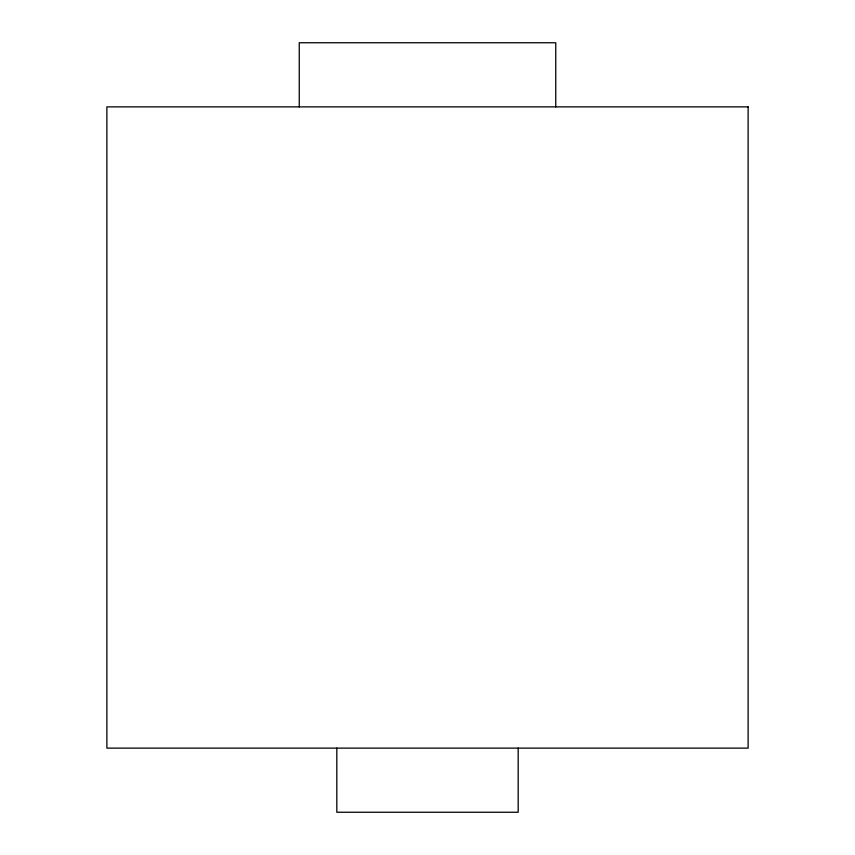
<?xml version="1.0" encoding="UTF-8"?>
<svg xmlns="http://www.w3.org/2000/svg" width="855" height="855" viewBox="0 0 855 855"><rect width="100%" height="100%" fill="white"/><g stroke="black" fill="none" stroke-linecap="round" stroke-linejoin="round"><path stroke-width="1.28" d="M555.75 106.875L555.75 42.75L299.25 42.75L299.25 106.875M518.183 748.125L518.183 812.25L336.817 812.25L336.817 748.125M748.125 106.875L106.875 106.875L106.875 748.125L748.125 748.125L748.125 106.875"/></g></svg>
